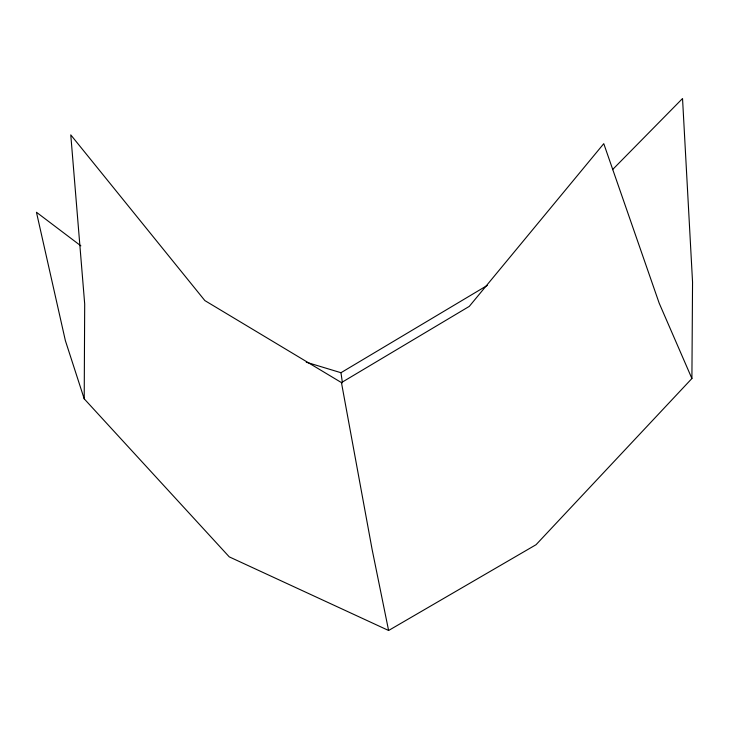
<?xml version="1.0" encoding="UTF-8"?>
<svg xmlns="http://www.w3.org/2000/svg" width="729" height="729" viewBox="0 0 729 729"><rect width="100%" height="100%" fill="white"/><g stroke="black" fill="none" stroke-linecap="round" stroke-linejoin="round"><path stroke-width="1.09" d="M388.603 630.485L229.261 556.865L84.209 398.827L84.692 303.975L70.777 134.892L204.858 300.585L341.454 382.597L372.091 549.329L388.603 630.485L536.043 544.718L691.903 378.515L692.55 282.05L682.535 98.515L612.506 169.666M306.235 362.204L340.962 372.719L487.309 285.404M341.454 382.597L469.285 306.38L603.767 143.668L659.198 303.218L691.903 378.515M80.855 245.846L36.45 212.248L65.364 340.598L84.209 398.827M340.962 372.719L342.43 382.834"/></g></svg>
